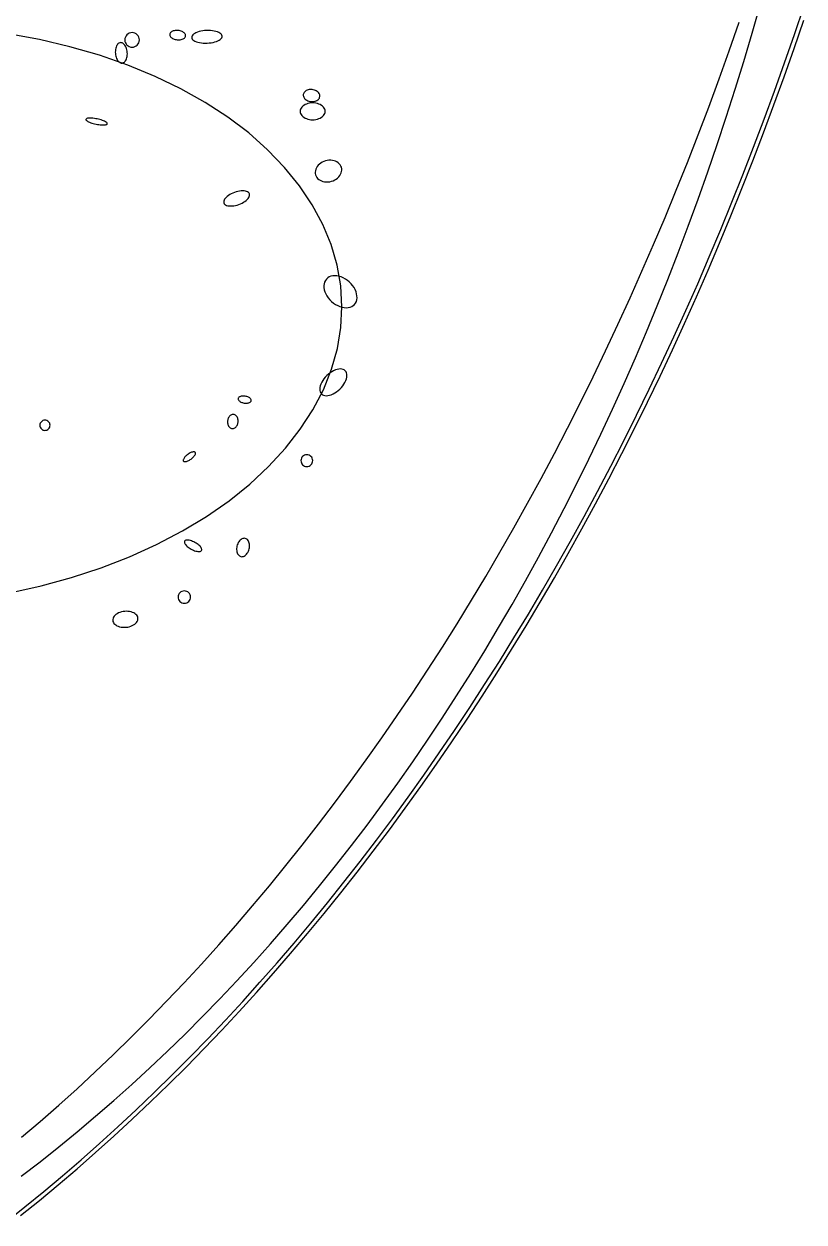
# Model space of a CAD drawing. Extents: x -1 to 217, y -22 to 302.
# Drawn here: x 159.7 to 205.6, y -3.5 to 67 of the extents above; entities that cross this region are included whole.
import ezdxf

# ---------------------------------------------------------------- set-up
doc = ezdxf.new("R2010")
doc.units = 0

msp = doc.modelspace()

# ---------------------------------------------------------------- linework, layer by layer
at = {"layer": 'CIRCLES'}
for p, q in [((165.738, 66.257), (165.699, 66.183)), ((165.792, 66.322), (165.738, 66.257)), ((165.857, 66.375), (165.792, 66.322)), ((165.931, 66.415), (165.857, 66.375)), ((166.011, 66.439), (165.931, 66.415)), ((166.095, 66.447), (166.011, 66.439)), ((166.178, 66.439), (166.095, 66.447)), ((166.259, 66.415), (166.178, 66.439)), ((166.333, 66.375), (166.259, 66.415)), ((166.398, 66.322), (166.333, 66.375)), ((166.451, 66.257), (166.398, 66.322)), ((166.491, 66.183), (166.451, 66.257)), ((165.674, 66.102), (165.666, 66.019)), ((165.666, 66.019), (165.674, 65.935)), ((165.699, 66.183), (165.674, 66.102)), ((165.674, 65.935), (165.699, 65.855)), ((165.699, 65.855), (165.738, 65.781)), ((165.738, 65.781), (165.792, 65.716)), ((165.792, 65.716), (165.857, 65.662)), ((165.857, 65.662), (165.931, 65.623)), ((165.931, 65.623), (166.011, 65.598)), ((166.011, 65.598), (166.095, 65.59)), ((166.095, 65.59), (166.178, 65.598)), ((166.178, 65.598), (166.259, 65.623)), ((166.259, 65.623), (166.333, 65.662)), ((166.333, 65.662), (166.398, 65.716)), ((166.398, 65.716), (166.451, 65.781)), ((166.451, 65.781), (166.491, 65.855)), ((166.515, 66.102), (166.491, 66.183)), ((166.491, 65.855), (166.515, 65.935)), ((166.523, 66.019), (166.515, 66.102)), ((166.515, 65.935), (166.523, 66.019)), ((160.914, 43.666), (160.857, 43.648)), ((160.972, 43.671), (160.914, 43.666)), ((161.031, 43.666), (160.972, 43.671)), ((161.088, 43.648), (161.031, 43.666)), ((160.677, 43.429), (160.672, 43.37)), ((160.672, 43.37), (160.677, 43.312)), ((160.695, 43.486), (160.677, 43.429)), ((160.677, 43.312), (160.695, 43.255)), ((160.722, 43.538), (160.695, 43.486)), ((160.695, 43.255), (160.722, 43.203)), ((160.76, 43.583), (160.722, 43.538)), ((160.722, 43.203), (160.76, 43.158)), ((160.805, 43.621), (160.76, 43.583)), ((160.76, 43.158), (160.805, 43.12)), ((160.857, 43.648), (160.805, 43.621)), ((160.805, 43.12), (160.857, 43.093)), ((160.857, 43.093), (160.914, 43.075)), ((160.914, 43.075), (160.972, 43.07)), ((160.972, 43.07), (161.031, 43.075)), ((161.031, 43.075), (161.088, 43.093)), ((161.14, 43.621), (161.088, 43.648)), ((161.088, 43.093), (161.14, 43.12)), ((161.185, 43.583), (161.14, 43.621)), ((161.14, 43.12), (161.185, 43.158)), ((161.223, 43.538), (161.185, 43.583)), ((161.185, 43.158), (161.223, 43.203)), ((161.25, 43.486), (161.223, 43.538)), ((161.223, 43.203), (161.25, 43.255)), ((161.268, 43.429), (161.25, 43.486)), ((161.25, 43.255), (161.268, 43.312)), ((161.273, 43.37), (161.268, 43.429)), ((161.268, 43.312), (161.273, 43.37)), ((176.168, 41.585), (176.115, 41.542)), ((176.228, 41.617), (176.168, 41.585)), ((176.293, 41.637), (176.228, 41.617)), ((176.361, 41.643), (176.293, 41.637)), ((176.428, 41.637), (176.361, 41.643)), ((176.494, 41.617), (176.428, 41.637)), ((176.554, 41.585), (176.494, 41.617)), ((176.606, 41.542), (176.554, 41.585)), ((176.02, 41.364), (176.014, 41.296)), ((176.014, 41.296), (176.02, 41.228)), ((176.04, 41.429), (176.02, 41.364)), ((176.02, 41.228), (176.04, 41.163)), ((176.072, 41.489), (176.04, 41.429)), ((176.04, 41.163), (176.072, 41.103)), ((176.115, 41.542), (176.072, 41.489)), ((176.072, 41.103), (176.115, 41.051)), ((176.115, 41.051), (176.168, 41.008)), ((176.168, 41.008), (176.228, 40.975)), ((176.228, 40.975), (176.293, 40.956)), ((176.293, 40.956), (176.361, 40.949)), ((176.361, 40.949), (176.428, 40.956)), ((176.428, 40.956), (176.494, 40.975)), ((176.494, 40.975), (176.554, 41.008)), ((176.554, 41.008), (176.606, 41.051)), ((176.649, 41.489), (176.606, 41.542)), ((176.606, 41.051), (176.649, 41.103)), ((176.681, 41.429), (176.649, 41.489)), ((176.649, 41.103), (176.681, 41.163)), ((176.701, 41.364), (176.681, 41.429)), ((176.681, 41.163), (176.701, 41.228)), ((176.708, 41.296), (176.701, 41.364)), ((176.701, 41.228), (176.708, 41.296)), ((168.807, 33.345), (168.8, 33.274)), ((168.8, 33.274), (168.807, 33.203)), ((168.828, 33.413), (168.807, 33.345)), ((168.807, 33.203), (168.828, 33.135)), ((168.861, 33.476), (168.828, 33.413)), ((168.828, 33.135), (168.861, 33.072)), ((168.906, 33.532), (168.861, 33.476)), ((168.962, 33.577), (168.906, 33.532)), ((169.025, 33.61), (168.962, 33.577)), ((169.093, 33.631), (169.025, 33.61)), ((169.164, 33.638), (169.093, 33.631)), ((169.235, 33.631), (169.164, 33.638)), ((169.303, 33.61), (169.235, 33.631)), ((169.366, 33.577), (169.303, 33.61)), ((169.422, 33.532), (169.366, 33.577)), ((169.467, 33.476), (169.422, 33.532)), ((169.5, 33.413), (169.467, 33.476)), ((169.467, 33.072), (169.5, 33.135)), ((169.521, 33.345), (169.5, 33.413)), ((169.5, 33.135), (169.521, 33.203)), ((169.528, 33.274), (169.521, 33.345)), ((169.521, 33.203), (169.528, 33.274)), ((168.861, 33.072), (168.906, 33.016)), ((168.906, 33.016), (168.962, 32.971)), ((168.962, 32.971), (169.025, 32.938)), ((169.025, 32.938), (169.093, 32.917)), ((169.093, 32.917), (169.164, 32.91)), ((169.164, 32.91), (169.235, 32.917)), ((169.235, 32.917), (169.303, 32.938)), ((169.303, 32.938), (169.366, 32.971)), ((169.366, 32.971), (169.422, 33.016)), ((169.422, 33.016), (169.467, 33.072))]:
    msp.add_line(p, q, dxfattribs=at)
at = {"layer": 'ELLIPSES'}
for p, q in [((202.532, 66.408), (203.009, 68.069)), ((205.014, 66.336), (205.581, 68.015)), ((201.185, 65.385), (201.767, 67.055)), ((204.991, 65.515), (205.564, 67.189)), ((160.647, 66.041), (158.807, 66.376)), ((168.317, 66.382), (168.31, 66.347)), ((168.31, 66.347), (168.311, 66.311)), ((168.311, 66.311), (168.319, 66.274)), ((168.333, 66.416), (168.317, 66.382)), ((168.319, 66.274), (168.335, 66.239)), ((168.355, 66.449), (168.333, 66.416)), ((168.335, 66.239), (168.359, 66.204)), ((168.385, 66.478), (168.355, 66.449)), ((168.359, 66.204), (168.39, 66.171)), ((168.422, 66.505), (168.385, 66.478)), ((168.465, 66.528), (168.422, 66.505)), ((168.513, 66.547), (168.465, 66.528)), ((168.565, 66.563), (168.513, 66.547)), ((168.621, 66.573), (168.565, 66.563)), ((168.68, 66.579), (168.621, 66.573)), ((168.74, 66.581), (168.68, 66.579)), ((168.801, 66.577), (168.74, 66.581)), ((168.861, 66.569), (168.801, 66.577)), ((168.92, 66.556), (168.861, 66.569)), ((168.977, 66.539), (168.92, 66.556)), ((169.03, 66.518), (168.977, 66.539)), ((169.078, 66.493), (169.03, 66.518)), ((169.122, 66.465), (169.078, 66.493)), ((169.159, 66.435), (169.122, 66.465)), ((169.19, 66.402), (169.159, 66.435)), ((169.214, 66.367), (169.19, 66.402)), ((169.194, 66.157), (169.217, 66.189)), ((169.23, 66.331), (169.214, 66.367)), ((169.217, 66.189), (169.232, 66.223)), ((169.239, 66.295), (169.23, 66.331)), ((169.232, 66.223), (169.239, 66.258)), ((169.239, 66.258), (169.239, 66.295)), ((169.601, 66.213), (169.596, 66.165)), ((169.622, 66.262), (169.601, 66.213)), ((169.658, 66.31), (169.622, 66.262)), ((169.708, 66.355), (169.658, 66.31)), ((169.771, 66.398), (169.708, 66.355)), ((169.847, 66.438), (169.771, 66.398)), ((169.933, 66.474), (169.847, 66.438)), ((170.029, 66.505), (169.933, 66.474)), ((170.133, 66.531), (170.029, 66.505)), ((170.244, 66.551), (170.133, 66.531)), ((170.358, 66.566), (170.244, 66.551)), ((170.475, 66.574), (170.358, 66.566)), ((170.592, 66.576), (170.475, 66.574)), ((170.707, 66.571), (170.592, 66.576)), ((170.818, 66.56), (170.707, 66.571)), ((170.924, 66.543), (170.818, 66.56)), ((171.023, 66.521), (170.924, 66.543)), ((171.112, 66.492), (171.023, 66.521)), ((171.191, 66.459), (171.112, 66.492)), ((171.258, 66.422), (171.191, 66.459)), ((171.311, 66.38), (171.258, 66.422)), ((171.351, 66.336), (171.311, 66.38)), ((171.376, 66.29), (171.351, 66.336)), ((171.359, 66.144), (171.38, 66.193)), ((171.386, 66.241), (171.376, 66.29)), ((171.38, 66.193), (171.386, 66.241)), ((202.04, 64.757), (202.532, 66.408)), ((204.434, 64.666), (205.014, 66.336)), ((162.44, 65.621), (160.647, 66.041)), ((164.177, 65.119), (162.44, 65.621)), ((165.132, 65.534), (165.118, 65.461)), ((165.153, 65.601), (165.132, 65.534)), ((165.178, 65.663), (165.153, 65.601)), ((165.209, 65.717), (165.178, 65.663)), ((165.243, 65.764), (165.209, 65.717)), ((165.282, 65.802), (165.243, 65.764)), ((165.323, 65.831), (165.282, 65.802)), ((165.367, 65.85), (165.323, 65.831)), ((165.412, 65.858), (165.367, 65.85)), ((165.459, 65.857), (165.412, 65.858)), ((165.505, 65.845), (165.459, 65.857)), ((165.55, 65.823), (165.505, 65.845)), ((165.594, 65.792), (165.55, 65.823)), ((165.636, 65.751), (165.594, 65.792)), ((165.674, 65.702), (165.636, 65.751)), ((165.709, 65.645), (165.674, 65.702)), ((165.74, 65.582), (165.709, 65.645)), ((165.766, 65.513), (165.74, 65.582)), ((165.786, 65.439), (165.766, 65.513)), ((168.39, 66.171), (168.428, 66.14)), ((168.428, 66.14), (168.471, 66.112)), ((168.471, 66.112), (168.52, 66.087)), ((168.52, 66.087), (168.573, 66.066)), ((168.573, 66.066), (168.629, 66.049)), ((168.629, 66.049), (168.688, 66.036)), ((168.688, 66.036), (168.748, 66.028)), ((168.748, 66.028), (168.809, 66.025)), ((168.809, 66.025), (168.87, 66.026)), ((168.87, 66.026), (168.928, 66.032)), ((168.928, 66.032), (168.984, 66.043)), ((168.984, 66.043), (169.037, 66.058)), ((169.037, 66.058), (169.085, 66.077)), ((169.085, 66.077), (169.127, 66.1)), ((169.127, 66.1), (169.164, 66.127)), ((169.164, 66.127), (169.194, 66.157)), ((169.596, 66.165), (169.605, 66.117)), ((169.605, 66.117), (169.63, 66.07)), ((169.63, 66.07), (169.67, 66.026)), ((169.67, 66.026), (169.723, 65.984)), ((169.723, 65.984), (169.79, 65.947)), ((169.79, 65.947), (169.869, 65.914)), ((169.869, 65.914), (169.958, 65.885)), ((169.958, 65.885), (170.057, 65.863)), ((170.057, 65.863), (170.163, 65.846)), ((170.163, 65.846), (170.274, 65.835)), ((170.274, 65.835), (170.39, 65.83)), ((170.39, 65.83), (170.507, 65.832)), ((170.507, 65.832), (170.623, 65.84)), ((170.623, 65.84), (170.738, 65.855)), ((170.738, 65.855), (170.848, 65.875)), ((170.848, 65.875), (170.952, 65.901)), ((170.952, 65.901), (171.048, 65.932)), ((171.048, 65.932), (171.135, 65.968)), ((171.135, 65.968), (171.21, 66.008)), ((171.21, 66.008), (171.274, 66.051)), ((171.274, 66.051), (171.324, 66.097)), ((171.324, 66.097), (171.359, 66.144)), ((204.405, 63.85), (204.991, 65.515)), ((165.85, 64.537), (164.177, 65.119)), ((165.109, 65.386), (165.106, 65.308)), ((165.106, 65.308), (165.109, 65.229)), ((165.118, 65.461), (165.109, 65.386)), ((165.109, 65.229), (165.118, 65.151)), ((165.118, 65.151), (165.133, 65.074)), ((165.133, 65.074), (165.154, 65.001)), ((165.154, 65.001), (165.18, 64.932)), ((165.18, 64.932), (165.21, 64.869)), ((165.21, 64.869), (165.245, 64.812)), ((165.245, 64.812), (165.284, 64.763)), ((165.676, 64.75), (165.711, 64.796)), ((165.711, 64.796), (165.741, 64.851)), ((165.741, 64.851), (165.767, 64.913)), ((165.767, 64.913), (165.787, 64.98)), ((165.801, 65.363), (165.786, 65.439)), ((165.787, 64.98), (165.802, 65.052)), ((165.811, 65.285), (165.801, 65.363)), ((165.802, 65.052), (165.811, 65.128)), ((165.814, 65.206), (165.811, 65.285)), ((165.811, 65.128), (165.814, 65.206)), ((200.589, 63.725), (201.185, 65.385)), ((165.284, 64.763), (165.326, 64.722)), ((165.326, 64.722), (165.369, 64.69)), ((165.369, 64.69), (165.415, 64.669)), ((165.415, 64.669), (165.461, 64.657)), ((165.461, 64.657), (165.507, 64.655)), ((165.507, 64.655), (165.553, 64.664)), ((165.553, 64.664), (165.596, 64.683)), ((165.596, 64.683), (165.638, 64.712)), ((165.638, 64.712), (165.676, 64.75)), ((167.448, 63.878), (165.85, 64.537)), ((201.533, 63.117), (202.04, 64.757)), ((203.84, 63.007), (204.434, 64.666)), ((168.965, 63.146), (167.448, 63.878)), ((199.98, 62.076), (200.589, 63.725)), ((203.806, 62.196), (204.405, 63.85)), ((170.392, 62.344), (168.965, 63.146)), ((176.156, 62.803), (176.155, 62.757)), ((176.155, 62.757), (176.162, 62.71)), ((176.165, 62.849), (176.156, 62.803)), ((176.162, 62.71), (176.177, 62.664)), ((176.182, 62.893), (176.165, 62.849)), ((176.208, 62.934), (176.182, 62.893)), ((176.24, 62.972), (176.208, 62.934)), ((176.28, 63.007), (176.24, 62.972)), ((176.326, 63.037), (176.28, 63.007)), ((176.377, 63.062), (176.326, 63.037)), ((176.432, 63.082), (176.377, 63.062)), ((176.492, 63.096), (176.432, 63.082)), ((176.553, 63.104), (176.492, 63.096)), ((176.617, 63.106), (176.553, 63.104)), ((176.68, 63.102), (176.617, 63.106)), ((176.743, 63.091), (176.68, 63.102)), ((176.804, 63.075), (176.743, 63.091)), ((176.863, 63.054), (176.804, 63.075)), ((176.917, 63.027), (176.863, 63.054)), ((176.967, 62.995), (176.917, 63.027)), ((177.011, 62.96), (176.967, 62.995)), ((177.049, 62.92), (177.011, 62.96)), ((177.08, 62.878), (177.049, 62.92)), ((177.103, 62.833), (177.08, 62.878)), ((177.119, 62.787), (177.103, 62.833)), ((177.116, 62.648), (177.125, 62.694)), ((177.126, 62.741), (177.119, 62.787)), ((177.125, 62.694), (177.126, 62.741)), ((201.012, 61.487), (201.533, 63.117)), ((203.234, 61.358), (203.84, 63.007)), ((171.721, 61.477), (170.392, 62.344)), ((176.024, 62.013), (175.993, 61.951)), ((176.066, 62.071), (176.024, 62.013)), ((176.119, 62.125), (176.066, 62.071)), ((176.183, 62.174), (176.119, 62.125)), ((176.177, 62.664), (176.201, 62.619)), ((176.255, 62.217), (176.183, 62.174)), ((176.201, 62.619), (176.232, 62.577)), ((176.232, 62.577), (176.269, 62.538)), ((176.335, 62.253), (176.255, 62.217)), ((176.269, 62.538), (176.314, 62.502)), ((176.314, 62.502), (176.363, 62.47)), ((176.421, 62.281), (176.335, 62.253)), ((176.363, 62.47), (176.418, 62.443)), ((176.418, 62.443), (176.476, 62.422)), ((176.512, 62.302), (176.421, 62.281)), ((176.476, 62.422), (176.538, 62.406)), ((176.607, 62.315), (176.512, 62.302)), ((176.538, 62.406), (176.601, 62.396)), ((176.601, 62.396), (176.664, 62.392)), ((176.702, 62.319), (176.607, 62.315)), ((176.664, 62.392), (176.727, 62.394)), ((176.798, 62.315), (176.702, 62.319)), ((176.727, 62.394), (176.789, 62.402)), ((176.789, 62.402), (176.848, 62.416)), ((176.893, 62.302), (176.798, 62.315)), ((176.848, 62.416), (176.904, 62.435)), ((176.984, 62.281), (176.893, 62.302)), ((176.904, 62.435), (176.955, 62.46)), ((176.955, 62.46), (177.001, 62.49)), ((177.07, 62.253), (176.984, 62.281)), ((177.001, 62.49), (177.04, 62.525)), ((177.04, 62.525), (177.073, 62.563)), ((177.15, 62.216), (177.07, 62.253)), ((177.073, 62.563), (177.098, 62.604)), ((177.098, 62.604), (177.116, 62.648)), ((177.222, 62.174), (177.15, 62.216)), ((177.285, 62.125), (177.222, 62.174)), ((177.339, 62.071), (177.285, 62.125)), ((177.381, 62.012), (177.339, 62.071)), ((177.412, 61.951), (177.381, 62.012)), ((199.358, 60.438), (199.98, 62.076)), ((203.194, 60.551), (203.806, 62.196)), ((163.387, 61.37), (163.378, 61.351)), ((163.378, 61.351), (163.379, 61.33)), ((163.379, 61.33), (163.391, 61.307)), ((163.407, 61.387), (163.387, 61.37)), ((163.391, 61.307), (163.413, 61.282)), ((163.438, 61.4), (163.407, 61.387)), ((163.413, 61.282), (163.446, 61.257)), ((163.478, 61.411), (163.438, 61.4)), ((163.527, 61.418), (163.478, 61.411)), ((163.584, 61.422), (163.527, 61.418)), ((163.649, 61.423), (163.584, 61.422)), ((163.72, 61.42), (163.649, 61.423)), ((163.795, 61.413), (163.72, 61.42)), ((163.875, 61.404), (163.795, 61.413)), ((163.956, 61.391), (163.875, 61.404)), ((164.038, 61.375), (163.956, 61.391)), ((164.12, 61.357), (164.038, 61.375)), ((164.2, 61.336), (164.12, 61.357)), ((164.277, 61.314), (164.2, 61.336)), ((164.348, 61.29), (164.277, 61.314)), ((164.415, 61.264), (164.348, 61.29)), ((164.474, 61.238), (164.415, 61.264)), ((172.946, 60.549), (171.721, 61.477)), ((175.974, 61.887), (175.968, 61.823)), ((175.968, 61.823), (175.974, 61.758)), ((175.993, 61.951), (175.974, 61.887)), ((175.974, 61.758), (175.993, 61.694)), ((175.993, 61.694), (176.023, 61.632)), ((176.023, 61.632), (176.066, 61.574)), ((176.066, 61.574), (176.119, 61.52)), ((176.119, 61.52), (176.183, 61.471)), ((176.183, 61.471), (176.255, 61.428)), ((176.255, 61.428), (176.335, 61.392)), ((176.335, 61.392), (176.421, 61.363)), ((176.421, 61.363), (176.512, 61.342)), ((176.512, 61.342), (176.606, 61.33)), ((176.606, 61.33), (176.702, 61.325)), ((176.702, 61.325), (176.798, 61.33)), ((176.798, 61.33), (176.892, 61.342)), ((176.892, 61.342), (176.983, 61.363)), ((176.983, 61.363), (177.07, 61.392)), ((177.07, 61.392), (177.15, 61.428)), ((177.15, 61.428), (177.222, 61.471)), ((177.222, 61.471), (177.285, 61.52)), ((177.285, 61.52), (177.339, 61.574)), ((177.339, 61.574), (177.381, 61.632)), ((177.381, 61.632), (177.412, 61.694)), ((177.431, 61.887), (177.412, 61.951)), ((177.412, 61.694), (177.431, 61.757)), ((177.437, 61.822), (177.431, 61.887)), ((177.431, 61.757), (177.437, 61.822)), ((200.476, 59.868), (201.012, 61.487)), ((202.616, 59.72), (203.234, 61.358)), ((163.446, 61.257), (163.488, 61.231)), ((163.488, 61.231), (163.539, 61.204)), ((163.539, 61.204), (163.598, 61.178)), ((163.598, 61.178), (163.665, 61.153)), ((163.665, 61.153), (163.736, 61.129)), ((163.736, 61.129), (163.813, 61.106)), ((163.813, 61.106), (163.893, 61.085)), ((163.893, 61.085), (163.975, 61.067)), ((163.975, 61.067), (164.057, 61.052)), ((164.057, 61.052), (164.138, 61.039)), ((164.138, 61.039), (164.218, 61.029)), ((164.218, 61.029), (164.293, 61.023)), ((164.293, 61.023), (164.364, 61.02)), ((164.364, 61.02), (164.429, 61.02)), ((164.429, 61.02), (164.486, 61.024)), ((164.525, 61.212), (164.474, 61.238)), ((164.486, 61.024), (164.535, 61.032)), ((164.567, 61.186), (164.525, 61.212)), ((164.535, 61.032), (164.575, 61.042)), ((164.6, 61.16), (164.567, 61.186)), ((164.575, 61.042), (164.606, 61.056)), ((164.622, 61.136), (164.6, 61.16)), ((164.606, 61.056), (164.626, 61.072)), ((164.634, 61.113), (164.622, 61.136)), ((164.626, 61.072), (164.635, 61.091)), ((164.635, 61.091), (164.634, 61.113)), ((174.06, 59.565), (172.946, 60.549)), ((198.723, 58.811), (199.358, 60.438)), ((199.925, 58.26), (200.476, 59.868)), ((202.57, 58.918), (203.194, 60.551)), ((175.058, 58.53), (174.06, 59.565)), ((201.984, 58.092), (202.616, 59.72)), ((175.934, 57.45), (175.058, 58.53)), ((176.923, 58.498), (176.887, 58.416)), ((176.972, 58.576), (176.923, 58.498)), ((177.032, 58.65), (176.972, 58.576)), ((177.102, 58.718), (177.032, 58.65)), ((177.181, 58.778), (177.102, 58.718)), ((177.268, 58.831), (177.181, 58.778)), ((177.361, 58.875), (177.268, 58.831)), ((177.459, 58.909), (177.361, 58.875)), ((177.56, 58.933), (177.459, 58.909)), ((177.662, 58.946), (177.56, 58.933)), ((177.764, 58.949), (177.662, 58.946)), ((177.863, 58.94), (177.764, 58.949)), ((177.959, 58.921), (177.863, 58.94)), ((178.049, 58.891), (177.959, 58.921)), ((178.132, 58.851), (178.049, 58.891)), ((178.206, 58.802), (178.132, 58.851)), ((178.271, 58.745), (178.206, 58.802)), ((178.324, 58.68), (178.271, 58.745)), ((178.366, 58.609), (178.324, 58.68)), ((178.396, 58.532), (178.366, 58.609)), ((178.412, 58.452), (178.396, 58.532)), ((178.415, 58.369), (178.412, 58.452)), ((198.075, 57.196), (198.723, 58.811)), ((201.933, 57.295), (202.57, 58.918)), ((176.864, 58.333), (176.853, 58.25)), ((176.853, 58.25), (176.857, 58.167)), ((176.857, 58.167), (176.873, 58.087)), ((176.887, 58.416), (176.864, 58.333)), ((176.873, 58.087), (176.902, 58.01)), ((176.902, 58.01), (176.944, 57.939)), ((176.944, 57.939), (176.998, 57.874)), ((176.998, 57.874), (177.063, 57.817)), ((177.063, 57.817), (177.137, 57.768)), ((177.137, 57.768), (177.22, 57.728)), ((177.81, 57.71), (177.908, 57.744)), ((177.908, 57.744), (178.001, 57.788)), ((178.001, 57.788), (178.088, 57.84)), ((178.088, 57.84), (178.167, 57.901)), ((178.167, 57.901), (178.237, 57.969)), ((178.237, 57.969), (178.297, 58.043)), ((178.297, 58.043), (178.345, 58.121)), ((178.345, 58.121), (178.382, 58.202)), ((178.382, 58.202), (178.405, 58.286)), ((178.405, 58.286), (178.415, 58.369)), ((199.36, 56.663), (199.925, 58.26)), ((201.339, 56.475), (201.984, 58.092)), ((172.112, 57.06), (172.015, 57.022)), ((172.211, 57.091), (172.112, 57.06)), ((172.311, 57.116), (172.211, 57.091)), ((172.409, 57.134), (172.311, 57.116)), ((172.505, 57.145), (172.409, 57.134)), ((172.596, 57.148), (172.505, 57.145)), ((172.681, 57.144), (172.596, 57.148)), ((172.758, 57.131), (172.681, 57.144)), ((172.826, 57.112), (172.758, 57.131)), ((172.885, 57.086), (172.826, 57.112)), ((172.932, 57.053), (172.885, 57.086)), ((172.967, 57.014), (172.932, 57.053)), ((176.684, 56.33), (175.934, 57.45)), ((177.22, 57.728), (177.31, 57.698)), ((177.31, 57.698), (177.406, 57.679)), ((177.406, 57.679), (177.505, 57.67)), ((177.505, 57.67), (177.607, 57.672)), ((177.607, 57.672), (177.709, 57.686)), ((177.709, 57.686), (177.81, 57.71)), ((197.414, 55.592), (198.075, 57.196)), ((201.283, 55.684), (201.933, 57.295)), ((171.479, 56.539), (171.476, 56.487)), ((171.476, 56.487), (171.486, 56.438)), ((171.495, 56.594), (171.479, 56.539)), ((171.486, 56.438), (171.509, 56.394)), ((171.524, 56.651), (171.495, 56.594)), ((171.509, 56.394), (171.544, 56.355)), ((171.565, 56.709), (171.524, 56.651)), ((171.544, 56.355), (171.591, 56.322)), ((171.617, 56.767), (171.565, 56.709)), ((171.68, 56.824), (171.617, 56.767)), ((171.753, 56.879), (171.68, 56.824)), ((171.834, 56.931), (171.753, 56.879)), ((171.922, 56.979), (171.834, 56.931)), ((172.015, 57.022), (171.922, 56.979)), ((172.265, 56.316), (172.364, 56.348)), ((172.364, 56.348), (172.461, 56.386)), ((172.461, 56.386), (172.554, 56.429)), ((172.554, 56.429), (172.642, 56.477)), ((172.642, 56.477), (172.723, 56.529)), ((172.723, 56.529), (172.796, 56.583)), ((172.796, 56.583), (172.859, 56.64)), ((172.859, 56.64), (172.911, 56.698)), ((172.911, 56.698), (172.952, 56.756)), ((172.952, 56.756), (172.981, 56.813)), ((172.99, 56.97), (172.967, 57.014)), ((172.981, 56.813), (172.997, 56.869)), ((173, 56.921), (172.99, 56.97)), ((172.997, 56.869), (173, 56.921)), ((177.303, 55.176), (176.684, 56.33)), ((198.78, 55.078), (199.36, 56.663)), ((200.683, 54.87), (201.339, 56.475)), ((171.591, 56.322), (171.65, 56.296)), ((171.65, 56.296), (171.718, 56.276)), ((171.718, 56.276), (171.795, 56.264)), ((171.795, 56.264), (171.88, 56.26)), ((171.88, 56.26), (171.971, 56.263)), ((171.971, 56.263), (172.066, 56.273)), ((172.066, 56.273), (172.165, 56.291)), ((172.165, 56.291), (172.265, 56.316)), ((200.62, 54.084), (201.283, 55.684)), ((177.789, 53.994), (177.303, 55.176)), ((196.741, 54), (197.414, 55.592)), ((198.186, 53.505), (198.78, 55.078)), ((200.013, 53.276), (200.683, 54.87)), ((178.14, 52.79), (177.789, 53.994)), ((196.055, 52.42), (196.741, 54)), ((199.945, 52.495), (200.62, 54.084)), ((197.578, 51.944), (198.186, 53.505)), ((199.331, 51.694), (200.013, 53.276)), ((177.776, 52.128), (177.677, 52.089)), ((177.885, 52.153), (177.776, 52.128)), ((178.002, 52.161), (177.885, 52.153)), ((178.124, 52.153), (178.002, 52.161)), ((178.25, 52.129), (178.124, 52.153)), ((178.352, 51.57), (178.14, 52.79)), ((178.377, 52.09), (178.25, 52.129)), ((195.357, 50.853), (196.055, 52.42)), ((199.258, 50.918), (199.945, 52.495)), ((177.379, 51.689), (177.365, 51.578)), ((177.365, 51.578), (177.369, 51.462)), ((177.369, 51.462), (177.389, 51.341)), ((177.408, 51.791), (177.379, 51.689)), ((177.454, 51.884), (177.408, 51.791)), ((177.515, 51.965), (177.454, 51.884)), ((177.59, 52.034), (177.515, 51.965)), ((177.677, 52.089), (177.59, 52.034)), ((178.426, 50.342), (178.352, 51.57)), ((178.504, 52.035), (178.377, 52.09)), ((178.628, 51.967), (178.504, 52.035)), ((178.747, 51.886), (178.628, 51.967)), ((178.859, 51.794), (178.747, 51.886)), ((178.962, 51.691), (178.859, 51.794)), ((179.055, 51.581), (178.962, 51.691)), ((179.135, 51.464), (179.055, 51.581)), ((179.202, 51.343), (179.135, 51.464)), ((196.956, 50.395), (197.578, 51.944)), ((198.637, 50.123), (199.331, 51.694)), ((177.389, 51.341), (177.425, 51.218)), ((177.425, 51.218), (177.477, 51.095)), ((177.477, 51.095), (177.544, 50.974)), ((177.544, 50.974), (177.624, 50.857)), ((177.624, 50.857), (177.716, 50.747)), ((177.716, 50.747), (177.82, 50.645)), ((179.254, 51.22), (179.202, 51.343)), ((179.29, 51.098), (179.254, 51.22)), ((179.271, 50.647), (179.3, 50.749)), ((179.31, 50.977), (179.29, 51.098)), ((179.3, 50.749), (179.314, 50.86)), ((179.314, 50.86), (179.31, 50.977)), ((194.646, 49.298), (195.357, 50.853)), ((198.559, 49.353), (199.258, 50.918)), ((177.82, 50.645), (177.932, 50.552)), ((177.932, 50.552), (178.051, 50.471)), ((178.051, 50.471), (178.175, 50.403)), ((178.175, 50.403), (178.302, 50.348)), ((178.302, 50.348), (178.429, 50.309)), ((178.36, 49.11), (178.426, 50.342)), ((178.429, 50.309), (178.555, 50.285)), ((178.555, 50.285), (178.677, 50.277)), ((178.677, 50.277), (178.794, 50.286)), ((178.794, 50.286), (178.902, 50.31)), ((178.902, 50.31), (179.002, 50.35)), ((179.002, 50.35), (179.089, 50.404)), ((179.089, 50.404), (179.164, 50.473)), ((179.164, 50.473), (179.225, 50.554)), ((179.225, 50.554), (179.271, 50.647)), ((196.32, 48.858), (196.956, 50.395)), ((197.93, 48.565), (198.637, 50.123)), ((193.923, 47.756), (194.646, 49.298)), ((197.847, 47.8), (198.559, 49.353)), ((178.155, 47.882), (178.36, 49.11)), ((195.669, 47.334), (196.32, 48.858)), ((177.813, 46.665), (178.155, 47.882)), ((197.212, 47.019), (197.93, 48.565)), ((193.188, 46.227), (193.923, 47.756)), ((195.005, 45.823), (195.669, 47.334)), ((197.123, 46.259), (197.847, 47.8)), ((177.334, 45.463), (177.813, 46.665)), ((177.833, 46.522), (177.73, 46.454)), ((177.938, 46.579), (177.833, 46.522)), ((178.042, 46.624), (177.938, 46.579)), ((178.144, 46.657), (178.042, 46.624)), ((178.242, 46.676), (178.144, 46.657)), ((178.335, 46.683), (178.242, 46.676)), ((178.42, 46.676), (178.335, 46.683)), ((178.498, 46.655), (178.42, 46.676)), ((178.565, 46.622), (178.498, 46.655)), ((178.621, 46.576), (178.565, 46.622)), ((178.665, 46.519), (178.621, 46.576)), ((178.696, 46.45), (178.665, 46.519)), ((196.481, 45.485), (197.212, 47.019)), ((177.189, 45.796), (177.153, 45.695)), ((177.237, 45.899), (177.189, 45.796)), ((177.297, 46.001), (177.237, 45.899)), ((177.368, 46.102), (177.297, 46.001)), ((177.448, 46.2), (177.368, 46.102)), ((177.536, 46.292), (177.448, 46.2)), ((177.631, 46.377), (177.536, 46.292)), ((177.73, 46.454), (177.631, 46.377)), ((178.473, 45.69), (178.543, 45.791)), ((178.543, 45.791), (178.603, 45.893)), ((178.603, 45.893), (178.652, 45.996)), ((178.652, 45.996), (178.687, 46.097)), ((178.687, 46.097), (178.71, 46.195)), ((178.715, 46.373), (178.696, 46.45)), ((178.71, 46.195), (178.719, 46.287)), ((178.719, 46.287), (178.715, 46.373)), ((192.441, 44.711), (193.188, 46.227)), ((194.327, 44.326), (195.005, 45.823)), ((196.387, 44.731), (197.123, 46.259)), ((172.464, 45.067), (172.428, 45.052)), ((172.504, 45.078), (172.464, 45.067)), ((172.548, 45.086), (172.504, 45.078)), ((172.595, 45.09), (172.548, 45.086)), ((172.644, 45.091), (172.595, 45.09)), ((172.694, 45.088), (172.644, 45.091)), ((172.744, 45.082), (172.694, 45.088)), ((172.794, 45.072), (172.744, 45.082)), ((172.842, 45.059), (172.794, 45.072)), ((176.722, 44.285), (177.334, 45.463)), ((177.131, 45.597), (177.122, 45.505)), ((177.122, 45.505), (177.126, 45.419)), ((177.126, 45.419), (177.144, 45.341)), ((177.153, 45.695), (177.131, 45.597)), ((177.144, 45.341), (177.176, 45.273)), ((177.176, 45.273), (177.22, 45.216)), ((177.22, 45.216), (177.276, 45.17)), ((177.276, 45.17), (177.343, 45.137)), ((177.343, 45.137), (177.42, 45.116)), ((177.42, 45.116), (177.506, 45.109)), ((177.506, 45.109), (177.598, 45.115)), ((177.598, 45.115), (177.697, 45.135)), ((177.697, 45.135), (177.799, 45.168)), ((177.799, 45.168), (177.903, 45.213)), ((177.903, 45.213), (178.007, 45.27)), ((178.007, 45.27), (178.11, 45.338)), ((178.11, 45.338), (178.21, 45.415)), ((178.21, 45.415), (178.305, 45.5)), ((178.305, 45.5), (178.393, 45.592)), ((178.393, 45.592), (178.473, 45.69)), ((195.738, 43.964), (196.481, 45.485)), ((172.328, 44.942), (172.327, 44.915)), ((172.327, 44.915), (172.333, 44.888)), ((172.336, 44.968), (172.328, 44.942)), ((172.333, 44.888), (172.345, 44.86)), ((172.35, 44.992), (172.336, 44.968)), ((172.345, 44.86), (172.363, 44.833)), ((172.37, 45.015), (172.35, 44.992)), ((172.363, 44.833), (172.387, 44.806)), ((172.396, 45.035), (172.37, 45.015)), ((172.387, 44.806), (172.417, 44.781)), ((172.428, 45.052), (172.396, 45.035)), ((172.417, 44.781), (172.452, 44.757)), ((172.452, 44.757), (172.491, 44.736)), ((172.491, 44.736), (172.534, 44.717)), ((172.534, 44.717), (172.58, 44.701)), ((172.58, 44.701), (172.629, 44.687)), ((172.629, 44.687), (172.678, 44.678)), ((172.678, 44.678), (172.729, 44.671)), ((172.729, 44.671), (172.779, 44.668)), ((172.779, 44.668), (172.827, 44.669)), ((172.827, 44.669), (172.874, 44.673)), ((172.888, 45.043), (172.842, 45.059)), ((172.874, 44.673), (172.918, 44.681)), ((172.931, 45.024), (172.888, 45.043)), ((172.918, 44.681), (172.959, 44.693)), ((172.971, 45.002), (172.931, 45.024)), ((172.959, 44.693), (172.995, 44.707)), ((173.006, 44.978), (172.971, 45.002)), ((172.995, 44.707), (173.027, 44.725)), ((173.035, 44.953), (173.006, 44.978)), ((173.027, 44.725), (173.053, 44.745)), ((173.06, 44.927), (173.035, 44.953)), ((173.053, 44.745), (173.073, 44.767)), ((173.078, 44.899), (173.06, 44.927)), ((173.073, 44.767), (173.087, 44.791)), ((173.09, 44.872), (173.078, 44.899)), ((173.087, 44.791), (173.094, 44.817)), ((173.095, 44.844), (173.09, 44.872)), ((173.094, 44.817), (173.095, 44.844)), ((191.681, 43.209), (192.441, 44.711)), ((195.64, 43.216), (196.387, 44.731)), ((171.714, 43.678), (171.706, 43.625)), ((171.727, 43.73), (171.714, 43.678)), ((171.745, 43.779), (171.727, 43.73)), ((171.767, 43.825), (171.745, 43.779)), ((171.794, 43.868), (171.767, 43.825)), ((171.825, 43.905), (171.794, 43.868)), ((171.859, 43.938), (171.825, 43.905)), ((171.896, 43.964), (171.859, 43.938)), ((171.934, 43.984), (171.896, 43.964)), ((171.974, 43.998), (171.934, 43.984)), ((172.015, 44.004), (171.974, 43.998)), ((172.056, 44.004), (172.015, 44.004)), ((172.096, 43.996), (172.056, 44.004)), ((172.134, 43.982), (172.096, 43.996)), ((172.171, 43.961), (172.134, 43.982)), ((172.205, 43.933), (172.171, 43.961)), ((172.235, 43.9), (172.205, 43.933)), ((172.262, 43.862), (172.235, 43.9)), ((172.285, 43.819), (172.262, 43.862)), ((172.303, 43.772), (172.285, 43.819)), ((172.316, 43.722), (172.303, 43.772)), ((172.324, 43.67), (172.316, 43.722)), ((172.326, 43.617), (172.324, 43.67)), ((175.979, 43.135), (176.722, 44.285)), ((193.636, 42.842), (194.327, 44.326)), ((194.984, 42.456), (195.738, 43.964)), ((171.706, 43.625), (171.703, 43.571)), ((171.703, 43.571), (171.705, 43.518)), ((171.705, 43.518), (171.713, 43.465)), ((171.713, 43.465), (171.726, 43.416)), ((171.726, 43.416), (171.744, 43.369)), ((171.744, 43.369), (171.767, 43.326)), ((171.767, 43.326), (171.794, 43.287)), ((171.794, 43.287), (171.825, 43.254)), ((171.825, 43.254), (171.858, 43.227)), ((171.858, 43.227), (171.895, 43.206)), ((171.895, 43.206), (171.934, 43.191)), ((171.934, 43.191), (171.974, 43.184)), ((171.974, 43.184), (172.014, 43.183)), ((172.014, 43.183), (172.055, 43.19)), ((172.055, 43.19), (172.095, 43.203)), ((172.095, 43.203), (172.134, 43.223)), ((172.134, 43.223), (172.17, 43.25)), ((172.17, 43.25), (172.204, 43.282)), ((172.204, 43.282), (172.235, 43.32)), ((172.235, 43.32), (172.262, 43.362)), ((172.262, 43.362), (172.284, 43.408)), ((172.284, 43.408), (172.303, 43.458)), ((172.303, 43.458), (172.316, 43.51)), ((172.316, 43.51), (172.324, 43.563)), ((172.324, 43.563), (172.326, 43.617)), ((175.11, 42.02), (175.979, 43.135)), ((190.91, 41.721), (191.681, 43.209)), ((194.88, 41.714), (195.64, 43.216)), ((192.931, 41.371), (193.636, 42.842)), ((194.218, 40.961), (194.984, 42.456)), ((169.237, 41.548), (169.202, 41.51)), ((169.275, 41.585), (169.237, 41.548)), ((169.317, 41.621), (169.275, 41.585)), ((169.362, 41.655), (169.317, 41.621)), ((169.408, 41.688), (169.362, 41.655)), ((169.455, 41.717), (169.408, 41.688)), ((169.502, 41.743), (169.455, 41.717)), ((169.548, 41.765), (169.502, 41.743)), ((169.593, 41.783), (169.548, 41.765)), ((169.635, 41.796), (169.593, 41.783)), ((169.675, 41.805), (169.635, 41.796)), ((169.711, 41.809), (169.675, 41.805)), ((169.742, 41.808), (169.711, 41.809)), ((169.719, 41.532), (169.75, 41.57)), ((169.769, 41.802), (169.742, 41.808)), ((169.75, 41.57), (169.775, 41.606)), ((169.791, 41.791), (169.769, 41.802)), ((169.775, 41.606), (169.795, 41.642)), ((169.807, 41.776), (169.791, 41.791)), ((169.795, 41.642), (169.81, 41.675)), ((169.816, 41.756), (169.807, 41.776)), ((169.81, 41.675), (169.818, 41.705)), ((169.82, 41.732), (169.816, 41.756)), ((169.818, 41.705), (169.82, 41.732)), ((174.119, 40.945), (175.11, 42.02)), ((190.127, 40.246), (190.91, 41.721)), ((194.109, 40.224), (194.88, 41.714)), ((169.103, 41.337), (169.101, 41.31)), ((169.101, 41.31), (169.104, 41.286)), ((169.111, 41.368), (169.103, 41.337)), ((169.104, 41.286), (169.114, 41.267)), ((169.126, 41.401), (169.111, 41.368)), ((169.114, 41.267), (169.13, 41.251)), ((169.146, 41.436), (169.126, 41.401)), ((169.13, 41.251), (169.152, 41.24)), ((169.171, 41.473), (169.146, 41.436)), ((169.152, 41.24), (169.179, 41.235)), ((169.202, 41.51), (169.171, 41.473)), ((169.179, 41.235), (169.21, 41.234)), ((169.21, 41.234), (169.246, 41.237)), ((169.246, 41.237), (169.286, 41.246)), ((169.286, 41.246), (169.328, 41.26)), ((169.328, 41.26), (169.373, 41.278)), ((169.373, 41.278), (169.419, 41.3)), ((169.419, 41.3), (169.466, 41.326)), ((169.466, 41.326), (169.513, 41.355)), ((169.513, 41.355), (169.559, 41.387)), ((169.559, 41.387), (169.604, 41.421)), ((169.604, 41.421), (169.645, 41.457)), ((169.645, 41.457), (169.684, 41.495)), ((169.684, 41.495), (169.719, 41.532)), ((173.011, 39.917), (174.119, 40.945)), ((192.212, 39.914), (192.931, 41.371)), ((193.44, 39.48), (194.218, 40.961)), ((189.333, 38.785), (190.127, 40.246)), ((193.326, 38.749), (194.109, 40.224)), ((171.792, 38.94), (173.011, 39.917)), ((191.48, 38.472), (192.212, 39.914)), ((192.65, 38.012), (193.44, 39.48)), ((170.469, 38.02), (171.792, 38.94)), ((188.527, 37.339), (189.333, 38.785)), ((192.532, 37.286), (193.326, 38.749)), ((190.735, 37.044), (191.48, 38.472)), ((169.047, 37.161), (170.469, 38.02)), ((187.709, 35.907), (188.527, 37.339)), ((191.85, 36.557), (192.65, 38.012)), ((167.535, 36.369), (169.047, 37.161)), ((169.297, 36.62), (169.256, 36.613)), ((169.345, 36.623), (169.297, 36.62)), ((169.399, 36.619), (169.345, 36.623)), ((169.457, 36.61), (169.399, 36.619)), ((172.453, 36.628), (172.41, 36.583)), ((172.5, 36.665), (172.453, 36.628)), ((172.548, 36.695), (172.5, 36.665)), ((172.598, 36.715), (172.548, 36.695)), ((172.648, 36.727), (172.598, 36.715)), ((172.697, 36.729), (172.648, 36.727)), ((172.745, 36.723), (172.697, 36.729)), ((172.79, 36.707), (172.745, 36.723)), ((172.833, 36.682), (172.79, 36.707)), ((172.872, 36.649), (172.833, 36.682)), ((172.906, 36.607), (172.872, 36.649)), ((189.977, 35.63), (190.735, 37.044)), ((191.726, 35.838), (192.532, 37.286)), ((165.941, 35.646), (167.535, 36.369)), ((169.167, 36.528), (169.166, 36.496)), ((169.166, 36.496), (169.174, 36.46)), ((169.176, 36.557), (169.167, 36.528)), ((169.174, 36.46), (169.19, 36.421)), ((169.195, 36.58), (169.176, 36.557)), ((169.19, 36.421), (169.215, 36.38)), ((169.221, 36.599), (169.195, 36.58)), ((169.215, 36.38), (169.247, 36.337)), ((169.256, 36.613), (169.221, 36.599)), ((169.247, 36.337), (169.287, 36.293)), ((169.287, 36.293), (169.334, 36.249)), ((169.334, 36.249), (169.387, 36.206)), ((169.387, 36.206), (169.444, 36.165)), ((169.444, 36.165), (169.506, 36.125)), ((169.52, 36.595), (169.457, 36.61)), ((169.506, 36.125), (169.57, 36.088)), ((169.585, 36.575), (169.52, 36.595)), ((169.57, 36.088), (169.636, 36.055)), ((169.651, 36.55), (169.585, 36.575)), ((169.636, 36.055), (169.703, 36.026)), ((169.718, 36.521), (169.651, 36.55)), ((169.703, 36.026), (169.77, 36.001)), ((169.784, 36.488), (169.718, 36.521)), ((169.77, 36.001), (169.835, 35.981)), ((169.849, 36.451), (169.784, 36.488)), ((169.835, 35.981), (169.897, 35.966)), ((169.91, 36.411), (169.849, 36.451)), ((169.897, 35.966), (169.956, 35.957)), ((169.968, 36.37), (169.91, 36.411)), ((169.956, 35.957), (170.009, 35.953)), ((170.02, 36.327), (169.968, 36.37)), ((170.009, 35.953), (170.057, 35.956)), ((170.067, 36.283), (170.02, 36.327)), ((170.057, 35.956), (170.099, 35.963)), ((170.107, 36.239), (170.067, 36.283)), ((170.099, 35.963), (170.133, 35.977)), ((170.14, 36.196), (170.107, 36.239)), ((170.133, 35.977), (170.16, 35.996)), ((170.165, 36.155), (170.14, 36.196)), ((170.16, 35.996), (170.178, 36.019)), ((170.181, 36.116), (170.165, 36.155)), ((170.178, 36.019), (170.188, 36.048)), ((170.189, 36.08), (170.181, 36.116)), ((170.188, 36.048), (170.189, 36.08)), ((172.235, 36.135), (172.234, 36.065)), ((172.234, 36.065), (172.24, 35.997)), ((172.243, 36.205), (172.235, 36.135)), ((172.24, 35.997), (172.252, 35.933)), ((172.257, 36.276), (172.243, 36.205)), ((172.252, 35.933), (172.27, 35.873)), ((172.277, 36.345), (172.257, 36.276)), ((172.303, 36.411), (172.277, 36.345)), ((172.334, 36.473), (172.303, 36.411)), ((172.37, 36.531), (172.334, 36.473)), ((172.41, 36.583), (172.37, 36.531)), ((172.896, 35.904), (172.927, 35.966)), ((172.936, 36.559), (172.906, 36.607)), ((172.927, 35.966), (172.953, 36.033)), ((172.96, 36.505), (172.936, 36.559)), ((172.953, 36.033), (172.973, 36.102)), ((172.978, 36.445), (172.96, 36.505)), ((172.973, 36.102), (172.987, 36.172)), ((172.99, 36.38), (172.978, 36.445)), ((172.987, 36.172), (172.994, 36.243)), ((172.995, 36.312), (172.99, 36.38)), ((172.994, 36.243), (172.995, 36.312)), ((191.037, 35.117), (191.85, 36.557)), ((164.273, 34.998), (165.941, 35.646)), ((172.27, 35.873), (172.294, 35.818)), ((172.294, 35.818), (172.323, 35.77)), ((172.323, 35.77), (172.358, 35.729)), ((172.358, 35.729), (172.397, 35.696)), ((172.397, 35.696), (172.439, 35.671)), ((172.439, 35.671), (172.485, 35.655)), ((172.485, 35.655), (172.533, 35.648)), ((172.533, 35.648), (172.582, 35.651)), ((172.582, 35.651), (172.632, 35.662)), ((172.632, 35.662), (172.681, 35.683)), ((172.681, 35.683), (172.73, 35.712)), ((172.73, 35.712), (172.776, 35.75)), ((172.776, 35.75), (172.82, 35.795)), ((172.82, 35.795), (172.86, 35.846)), ((172.86, 35.846), (172.896, 35.904)), ((186.88, 34.489), (187.709, 35.907)), ((189.206, 34.231), (189.977, 35.63)), ((190.909, 34.403), (191.726, 35.838)), ((162.539, 34.426), (164.273, 34.998)), ((190.214, 33.69), (191.037, 35.117)), ((158.911, 33.526), (160.748, 33.935)), ((160.748, 33.935), (162.539, 34.426)), ((186.04, 33.087), (186.88, 34.489)), ((188.422, 32.847), (189.206, 34.231)), ((190.081, 32.983), (190.909, 34.403)), ((189.38, 32.278), (190.214, 33.69)), ((165.468, 32.401), (165.378, 32.374)), ((165.562, 32.421), (165.468, 32.401)), ((165.658, 32.433), (165.562, 32.421)), ((165.755, 32.438), (165.658, 32.433)), ((165.851, 32.434), (165.755, 32.438)), ((165.945, 32.422), (165.851, 32.434)), ((166.034, 32.403), (165.945, 32.422)), ((166.117, 32.376), (166.034, 32.403)), ((185.189, 31.7), (186.04, 33.087)), ((187.625, 31.478), (188.422, 32.847)), ((189.242, 31.577), (190.081, 32.983)), ((164.959, 31.966), (164.957, 31.905)), ((164.957, 31.905), (164.969, 31.844)), ((164.972, 32.027), (164.959, 31.966)), ((164.969, 31.844), (164.993, 31.786)), ((164.999, 32.088), (164.972, 32.027)), ((164.993, 31.786), (165.029, 31.731)), ((165.037, 32.146), (164.999, 32.088)), ((165.029, 31.731), (165.077, 31.68)), ((165.086, 32.201), (165.037, 32.146)), ((165.146, 32.252), (165.086, 32.201)), ((165.216, 32.299), (165.146, 32.252)), ((165.293, 32.339), (165.216, 32.299)), ((165.378, 32.374), (165.293, 32.339)), ((166.194, 32.342), (166.117, 32.376)), ((166.261, 32.301), (166.194, 32.342)), ((166.25, 31.683), (166.31, 31.734)), ((166.32, 32.255), (166.261, 32.301)), ((166.31, 31.734), (166.359, 31.79)), ((166.367, 32.204), (166.32, 32.255)), ((166.359, 31.79), (166.398, 31.848)), ((166.403, 32.149), (166.367, 32.204)), ((166.398, 31.848), (166.424, 31.908)), ((166.427, 32.091), (166.403, 32.149)), ((166.424, 31.908), (166.438, 31.97)), ((166.439, 32.031), (166.427, 32.091)), ((166.438, 31.97), (166.439, 32.031)), ((184.327, 30.328), (185.189, 31.7)), ((188.534, 30.881), (189.38, 32.278)), ((165.077, 31.68), (165.135, 31.634)), ((165.135, 31.634), (165.203, 31.594)), ((165.203, 31.594), (165.279, 31.56)), ((165.279, 31.56), (165.362, 31.533)), ((165.362, 31.533), (165.451, 31.513)), ((165.451, 31.513), (165.545, 31.502)), ((165.545, 31.502), (165.641, 31.498)), ((165.641, 31.498), (165.738, 31.502)), ((165.738, 31.502), (165.834, 31.514)), ((165.834, 31.514), (165.928, 31.534)), ((165.928, 31.534), (166.018, 31.562)), ((166.018, 31.562), (166.103, 31.596)), ((166.103, 31.596), (166.181, 31.637)), ((166.181, 31.637), (166.25, 31.683)), ((186.816, 30.125), (187.625, 31.478)), ((188.392, 30.185), (189.242, 31.577)), ((183.454, 28.971), (184.327, 30.328)), ((187.678, 29.498), (188.534, 30.881)), ((185.994, 28.787), (186.816, 30.125)), ((187.531, 28.808), (188.392, 30.185)), ((182.571, 27.63), (183.454, 28.971)), ((186.811, 28.13), (187.678, 29.498)), ((185.16, 27.465), (185.994, 28.787)), ((186.66, 27.446), (187.531, 28.808)), ((181.677, 26.306), (182.571, 27.63)), ((184.313, 26.159), (185.16, 27.465)), ((185.933, 26.777), (186.811, 28.13)), ((185.045, 25.439), (185.933, 26.777)), ((185.778, 26.099), (186.66, 27.446)), ((180.772, 24.997), (181.677, 26.306)), ((183.454, 24.869), (184.313, 26.159)), ((184.885, 24.768), (185.778, 26.099)), ((184.146, 24.116), (185.045, 25.439)), ((179.857, 23.704), (180.772, 24.997)), ((182.584, 23.596), (183.454, 24.869)), ((183.982, 23.451), (184.885, 24.768)), ((183.237, 22.81), (184.146, 24.116)), ((178.932, 22.428), (179.857, 23.704)), ((181.701, 22.339), (182.584, 23.596)), ((183.069, 22.151), (183.982, 23.451)), ((182.318, 21.518), (183.237, 22.81)), ((177.997, 21.168), (178.932, 22.428)), ((180.807, 21.099), (181.701, 22.339)), ((182.146, 20.866), (183.069, 22.151)), ((177.052, 19.925), (177.997, 21.168)), ((181.388, 20.243), (182.318, 21.518)), ((179.901, 19.876), (180.807, 21.099)), ((181.212, 19.597), (182.146, 20.866)), ((176.097, 18.699), (177.052, 19.925)), ((178.984, 18.67), (179.901, 19.876)), ((180.449, 18.984), (181.388, 20.243)), ((180.269, 18.345), (181.212, 19.597)), ((175.133, 17.49), (176.097, 18.699)), ((178.055, 17.481), (178.984, 18.67)), ((179.316, 17.108), (180.269, 18.345)), ((179.5, 17.741), (180.449, 18.984)), ((178.542, 16.515), (179.5, 17.741)), ((174.159, 16.299), (175.133, 17.49)), ((177.116, 16.31), (178.055, 17.481)), ((178.354, 15.888), (179.316, 17.108)), ((173.176, 15.125), (174.159, 16.299)), ((176.165, 15.157), (177.116, 16.31)), ((177.574, 15.305), (178.542, 16.515)), ((177.382, 14.685), (178.354, 15.888)), ((172.183, 13.968), (173.176, 15.125)), ((175.203, 14.022), (176.165, 15.157)), ((176.596, 14.112), (177.574, 15.305)), ((175.61, 12.936), (176.596, 14.112)), ((176.401, 13.498), (177.382, 14.685)), ((171.181, 12.83), (172.183, 13.968)), ((174.231, 12.904), (175.203, 14.022)), ((175.41, 12.329), (176.401, 13.498)), ((170.17, 11.709), (171.181, 12.83)), ((173.248, 11.805), (174.231, 12.904)), ((174.614, 11.778), (175.61, 12.936)), ((174.411, 11.176), (175.41, 12.329)), ((169.151, 10.607), (170.17, 11.709)), ((172.254, 10.724), (173.248, 11.805)), ((173.609, 10.636), (174.614, 11.778)), ((168.123, 9.522), (169.151, 10.607)), ((171.251, 9.662), (172.254, 10.724)), ((172.595, 9.512), (173.609, 10.636)), ((173.402, 10.041), (174.411, 11.176)), ((172.385, 8.923), (173.402, 10.041)), ((167.086, 8.457), (168.123, 9.522)), ((170.237, 8.618), (171.251, 9.662)), ((171.573, 8.405), (172.595, 9.512)), ((166.041, 7.409), (167.086, 8.457)), ((169.213, 7.594), (170.237, 8.618)), ((171.359, 7.823), (172.385, 8.923)), ((170.324, 6.741), (171.359, 7.823)), ((170.542, 7.316), (171.573, 8.405)), ((164.988, 6.381), (166.041, 7.409)), ((168.179, 6.588), (169.213, 7.594)), ((169.502, 6.245), (170.542, 7.316)), ((163.926, 5.371), (164.988, 6.381)), ((167.136, 5.601), (168.179, 6.588)), ((169.282, 5.676), (170.324, 6.741)), ((168.23, 4.629), (169.282, 5.676)), ((168.454, 5.191), (169.502, 6.245)), ((162.857, 4.381), (163.926, 5.371)), ((166.083, 4.634), (167.136, 5.601)), ((167.398, 4.156), (168.454, 5.191)), ((161.78, 3.409), (162.857, 4.381)), ((165.021, 3.687), (166.083, 4.634)), ((167.171, 3.601), (168.23, 4.629)), ((163.95, 2.758), (165.021, 3.687)), ((166.104, 2.591), (167.171, 3.601)), ((166.334, 3.14), (167.398, 4.156)), ((160.695, 2.457), (161.78, 3.409)), ((165.262, 2.141), (166.334, 3.14)), ((159.603, 1.524), (160.695, 2.457)), ((162.87, 1.85), (163.95, 2.758)), ((164.183, 1.161), (165.262, 2.141)), ((165.029, 1.599), (166.104, 2.591)), ((161.78, 0.962), (162.87, 1.85)), ((163.946, 0.626), (165.029, 1.599)), ((160.682, 0.093), (161.78, 0.962)), ((163.095, 0.2), (164.183, 1.161)), ((159.576, -0.755), (160.682, 0.093)), ((162.001, -0.742), (163.095, 0.2)), ((162.856, -0.329), (163.946, 0.626)), ((161.758, -1.265), (162.856, -0.329)), ((160.654, -2.182), (161.758, -1.265)), ((160.899, -1.665), (162.001, -0.742)), ((159.789, -2.57), (160.899, -1.665)), ((158.673, -3.455), (159.789, -2.57)), ((159.542, -3.079), (160.654, -2.182))]:
    msp.add_line(p, q, dxfattribs=at)

doc.saveas('drawing.dxf')
